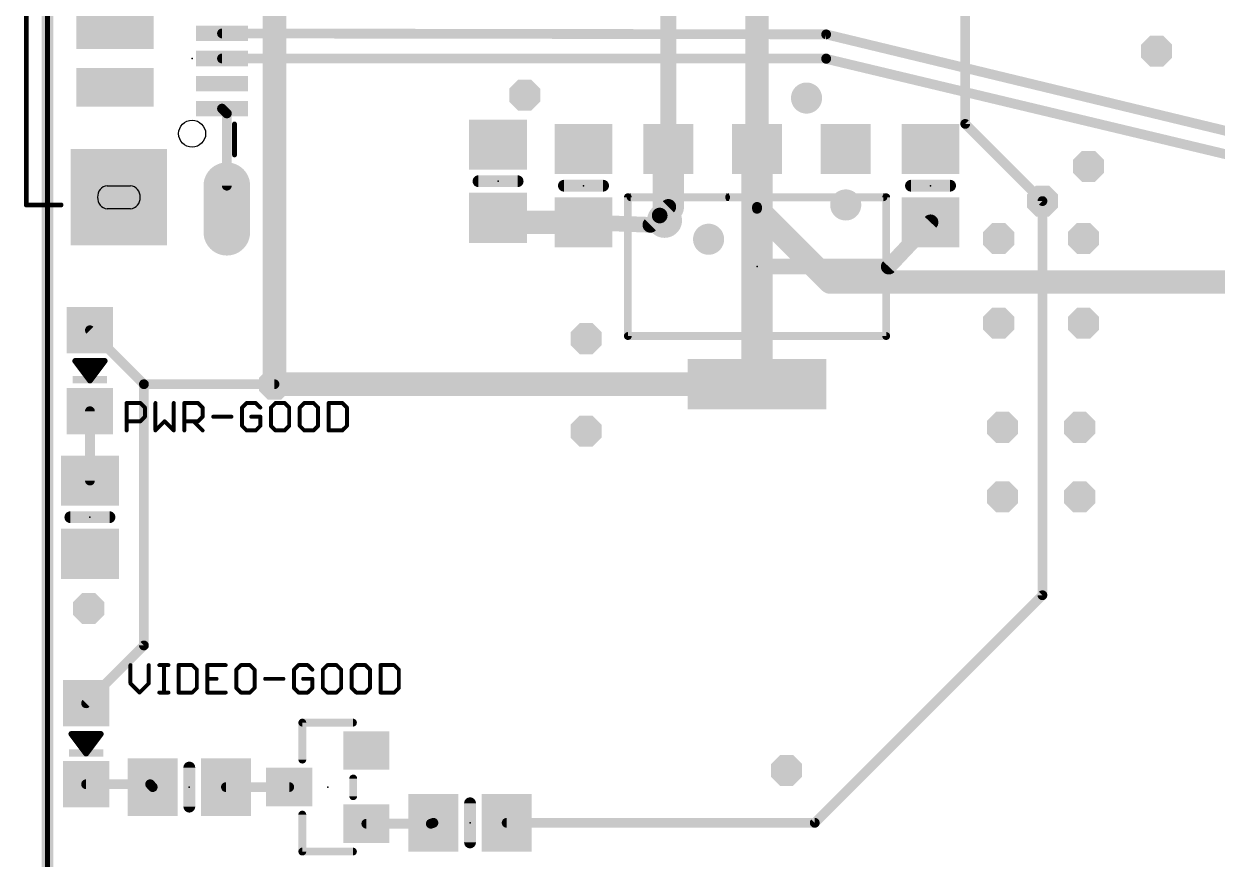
# Model space of a CAD drawing. Extents: x -29 to 121, y -8 to 99.
# Drawn here: x -0.61 to 30.33, y 8.83 to 30.5 of the extents above; entities that cross this region are included whole.
import ezdxf

# ---------------------------------------------------------------- set-up
doc = ezdxf.new("R2010")
doc.units = 0
for name, color, linetype in [('1', 12, 'CONTINUOUS'), ('16', 132, 'CONTINUOUS'), ('17', 110, 'CONTINUOUS'), ('18', 3, 'CONTINUOUS'), ('20', 53, 'CONTINUOUS'), ('21', 40, 'CONTINUOUS'), ('22', 6, 'CONTINUOUS'), ('23', 40, 'CONTINUOUS')]:
    doc.layers.add(name, color=color, linetype=linetype)

# ---------------------------------------------------------------- blocks, each defined once
blk = doc.blocks.new('RECT')
blk.add_solid([(-0.5, -0.5), (0.5, -0.5), (-0.5, 0.5), (0.5, 0.5)])
blk = doc.blocks.new('OFFSETP100')
at = {"const_width": 1}
blk.add_lwpolyline([(0, 0), (1, 0)], dxfattribs=at)
at = {"const_width": 0.5}
for points in [[(0, 0.25, 1), (0, -0.25)], [(1, -0.25, 1), (1, 0.25)]]:
    blk.add_lwpolyline(points, format="xyb", dxfattribs=at)
blk = doc.blocks.new('SQUAREP')
blk.add_solid([(-0.5, -0.5), (0.5, -0.5), (-0.5, 0.5), (0.5, 0.5)])
blk = doc.blocks.new('OCTAGONV')
at = {"const_width": 0.5}
blk.add_lwpolyline([(-0.25, -0.1036), (-0.25, 0.1036), (-0.1036, 0.25), (0.1036, 0.25), (0.25, 0.1036), (0.25, -0.1036), (0.1036, -0.25), (-0.1036, -0.25), (-0.25, -0.1036), (-0.25, 0.1036)], dxfattribs=at)
blk = doc.blocks.new('ROUNDV')
at = {"const_width": 0.5}
blk.add_lwpolyline([(0, -0.25, 1), (0, 0.25, 1), (0, -0.25)], format="xyb", dxfattribs=at)

msp = doc.modelspace()

# ---------------------------------------------------------------- linework, layer by layer
at = {"layer": '1'}
for points, const_width in [([(0, 0), (0, 75.8)], 0.3), ([(4.525, 30.25), (20.193, 30.226)], 0.254), ([(20.193, 30.226), (33.544, 27.001)], 0.254), ([(4.525, 29.6), (20.193, 29.6)], 0.254), ([(20.193, 29.6), (20.193, 29.591)], 0.254), ([(20.193, 29.591), (33.163, 26.493)], 0.254), ([(4.525, 28.3), (4.65, 28.175)], 0.254), ([(4.65, 28.175), (4.65, 26.3)], 0.254), ([(16.1, 25.75), (16.1, 27.25)], 0.8128), ([(18.4, 25.75), (18.4, 27.25)], 0.8128), ([(18.4, 24.2), (18.4, 25.75)], 0.8128), ([(25.802, 25.901), (25.802, 15.6755)], 0.254), ([(11.684, 25.466), (11.8, 25.35)], 0.6096), ([(15.876, 25.526), (15.634, 25.284)], 0.4064), ([(16.1, 25.75), (15.876, 25.526)], 0.4064), ([(16.002, 25.526), (15.876, 25.526)], 0.4064), ([(16.002, 25.4), (16.002, 25.526)], 0.4064), ([(11.8, 25.35), (13.9, 25.35)], 0.6096), ([(15.634, 25.284), (13.9, 25.35)], 0.4064), ([(22.9, 25.35), (21.816, 24.2)], 0.4064), ([(18.4, 21.15), (18.4, 24.2)], 0.8128), ([(21.816, 24.2), (18.4, 24.2)], 0.4064), ([(2.5, 21.15), (1.1, 22.55)], 0.254), ([(5.886, 21.15), (18.4, 21.15)], 0.6096), ([(5.886, 21.15), (2.5, 21.15)], 0.254), ([(2.5, 14.3725), (2.5, 21.15)], 0.254), ([(1.1, 18.65), (1.1, 20.45)], 0.254), ([(25.802, 15.6755), (19.8975, 9.771)], 0.254), ([(1, 12.8725), (2.5, 14.3725)], 0.254), ([(2.6615, 10.7725), (1, 10.7725)], 0.254), ([(2.7275, 10.698), (2.6615, 10.7725)], 0.254), ([(6.268, 10.698), (4.6275, 10.698)], 0.254), ([(9.941, 9.748), (8.268, 9.748)], 0.254), ([(10.007, 9.771), (9.941, 9.748)], 0.254), ([(19.8975, 9.771), (11.907, 9.771)], 0.254)]:
    msp.add_lwpolyline(points, dxfattribs=dict(at, const_width=const_width))
for points, const_width in [([(4.5251, 30.3135, 1), (4.5249, 30.1865)], 0.127), ([(20.2079, 30.2877, 1), (20.1781, 30.1643)], 0.127), ([(20.1929, 30.1625, 1), (20.1931, 30.2895)], 0.127), ([(4.525, 29.6635, 1), (4.525, 29.5365)], 0.127), ([(20.2565, 29.6, 1), (20.1295, 29.6)], 0.127), ([(20.2078, 29.6528, 1), (20.1782, 29.5292)], 0.127), ([(20.193, 29.5365, 1), (20.193, 29.6635)], 0.127), ([(20.1295, 29.591, 1), (20.2565, 29.591)], 0.127), ([(4.5699, 28.3449, 1), (4.4801, 28.2551)], 0.127), ([(4.7135, 28.175, 1), (4.5865, 28.175)], 0.127), ([(4.6051, 28.1301, 1), (4.6949, 28.2199)], 0.127), ([(16.3032, 27.25, 1), (15.8968, 27.25)], 0.4064), ([(18.6032, 27.25, 1), (18.1968, 27.25)], 0.4064), ([(4.5865, 26.3, 1), (4.7135, 26.3)], 0.127), ([(18.6032, 25.75, 1), (18.1968, 25.75)], 0.4064), ([(25.8655, 25.901, 1), (25.7385, 25.901)], 0.127), ([(11.7918, 25.5738, 1), (11.5762, 25.3582)], 0.3048), ([(15.876, 25.6276, 1), (15.876, 25.4244)], 0.2032), ([(15.8042, 25.5978, 1), (15.9478, 25.4542)], 0.2032), ([(15.8968, 25.75, 1), (16.3032, 25.75)], 0.4064), ([(15.9478, 25.4542, 1), (15.8042, 25.5978)], 0.2032), ([(16.1036, 25.526, 1), (15.9004, 25.526)], 0.2032), ([(16.002, 25.4244, 1), (16.002, 25.6276)], 0.2032), ([(16.1718, 25.6782, 1), (16.0282, 25.8218)], 0.2032), ([(18.1968, 25.75, 1), (18.6032, 25.75)], 0.4064), ([(11.8, 25.5024, 1), (11.8, 25.1976)], 0.3048), ([(11.6922, 25.2422, 1), (11.9078, 25.4578)], 0.3048), ([(13.9039, 25.4515, 1), (13.8961, 25.2485)], 0.2032), ([(13.9, 25.1976, 1), (13.9, 25.5024)], 0.3048), ([(15.5622, 25.3558, 1), (15.7058, 25.2122)], 0.2032), ([(15.6301, 25.1825, 1), (15.6379, 25.3855)], 0.2032), ([(15.9004, 25.4, 1), (16.1036, 25.4)], 0.2032), ([(22.9739, 25.2803, 1), (22.8261, 25.4197)], 0.2032), ([(18.6032, 24.2, 1), (18.1968, 24.2)], 0.4064), ([(18.1968, 24.2, 1), (18.6032, 24.2)], 0.4064), ([(18.4, 24.3016, 1), (18.4, 24.0984)], 0.2032), ([(21.7421, 24.2697, 1), (21.8899, 24.1303)], 0.2032), ([(21.816, 24.0984, 1), (21.816, 24.3016)], 0.2032), ([(1.1449, 22.5949, 1), (1.0551, 22.5051)], 0.127), ([(5.886, 21.3024, 1), (5.886, 20.9976)], 0.3048), ([(18.1968, 21.15, 1), (18.6032, 21.15)], 0.4064), ([(18.4, 20.9976, 1), (18.4, 21.3024)], 0.3048), ([(2.5, 21.2135, 1), (2.5, 21.0865)], 0.127), ([(2.5635, 21.15, 1), (2.4365, 21.15)], 0.127), ([(2.4551, 21.1051, 1), (2.5449, 21.1949)], 0.127), ([(5.886, 21.0865, 1), (5.886, 21.2135)], 0.127), ([(1.1635, 20.45, 1), (1.0365, 20.45)], 0.127), ([(1.0365, 18.65, 1), (1.1635, 18.65)], 0.127), ([(25.8469, 15.6306, 1), (25.7571, 15.7204)], 0.127), ([(25.7385, 15.6755, 1), (25.8655, 15.6755)], 0.127), ([(2.4365, 14.3725, 1), (2.5635, 14.3725)], 0.127), ([(2.5449, 14.3276, 1), (2.4551, 14.4174)], 0.127), ([(0.9551, 12.9174, 1), (1.0449, 12.8276)], 0.127), ([(1, 10.836, 1), (1, 10.709)], 0.127), ([(2.709, 10.8146, 1), (2.614, 10.7304)], 0.127), ([(2.6615, 10.709, 1), (2.6615, 10.836)], 0.127), ([(2.68, 10.6559, 1), (2.775, 10.7401)], 0.127), ([(4.6275, 10.7615, 1), (4.6275, 10.6345)], 0.127), ([(6.268, 10.6345, 1), (6.268, 10.7615)], 0.127), ([(8.268, 9.8115, 1), (8.268, 9.6845)], 0.127), ([(9.9201, 9.808, 1), (9.9619, 9.688)], 0.127), ([(9.941, 9.6845, 1), (9.941, 9.8115)], 0.127), ([(10.0279, 9.711, 1), (9.9861, 9.831)], 0.127), ([(11.907, 9.8345, 1), (11.907, 9.7075)], 0.127), ([(19.8526, 9.8159, 1), (19.9424, 9.7261)], 0.127), ([(19.8975, 9.7075, 1), (19.8975, 9.8345)], 0.127)]:
    msp.add_lwpolyline(points, format="xyb", dxfattribs=dict(at, const_width=const_width))
at = {"layer": '16'}
for points, const_width in [([(0, 0), (0, 75.8)], 0.25), ([(5.886, 21.15), (5.886, 38.3)], 0.6096), ([(16.1, 35.25), (16.1, 25.654)], 0.4064), ([(23.8, 33.2), (23.8, 27.903)], 0.254), ([(18.4, 32.1), (18.4, 25.75)], 0.6096), ([(23.8, 27.903), (25.802, 25.901)], 0.254), ([(20.3, 23.8), (18.4, 25.7)], 0.6096), ([(16.1, 25.654), (16.002, 25.4)], 0.4064), ([(18.4, 25.7), (18.4, 25.75)], 0.254), ([(31.5, 23.8), (20.3, 23.8)], 0.6096)]:
    msp.add_lwpolyline(points, dxfattribs=dict(at, const_width=const_width))
for points, const_width in [([(23.8449, 27.9479, 1), (23.7551, 27.8581)], 0.127), ([(23.7365, 27.903, 1), (23.8635, 27.903)], 0.127), ([(18.5078, 25.8078, 1), (18.2922, 25.5922)], 0.3048), ([(25.7571, 25.8561, 1), (25.8469, 25.9459)], 0.127), ([(15.9984, 25.654, 1), (16.2016, 25.654)], 0.2032), ([(16.1948, 25.6174, 1), (16.0052, 25.6906)], 0.2032), ([(18.2476, 25.75, 1), (18.5524, 25.75)], 0.3048), ([(18.4635, 25.75, 1), (18.3365, 25.75)], 0.127), ([(18.3365, 25.7, 1), (18.4635, 25.7)], 0.127), ([(15.9072, 25.4366, 1), (16.0968, 25.3634)], 0.2032), ([(20.3, 23.9524, 1), (20.3, 23.6476)], 0.3048), ([(20.1922, 23.6922, 1), (20.4078, 23.9078)], 0.3048), ([(5.7336, 21.15, 1), (6.0384, 21.15)], 0.3048)]:
    msp.add_lwpolyline(points, format="xyb", dxfattribs=dict(at, const_width=const_width))
at = {"layer": '20'}
for p, q in [((0, 79.8), (0, -4)), ((1.55, 26.3), (2.15, 26.3)), ((2.15, 25.7), (1.55, 25.7))]:
    msp.add_line(p, q, dxfattribs=at)
msp.add_circle((3.75, 27.65), 0.35, dxfattribs=at)
for centre, start, end in [((1.575, 26.025), 95.1944, 185.1944), ((1.575, 25.975), 174.8056, 264.8056), ((2.125, 26.025), 354.8056, 84.8056), ((2.125, 25.975), 275.1944, 5.1944)]:
    msp.add_arc(centre, 0.2761, start, end, dxfattribs=at)
at = {"layer": '21'}
for points, const_width in [([(-0.55, 33.4), (-0.55, 25.8)], 0.127), ([(4.85, 27.9), (4.85, 27.1)], 0.127), ([(11.176, 26.416), (12.192, 26.416)], 0.3048), ([(13.392, 26.3), (14.408, 26.3)], 0.3048), ([(22.392, 26.3), (23.408, 26.3)], 0.3048), ([(15.05, 26), (15.05, 22.4)], 0.2032), ([(17.6, 26), (15.122, 26)], 0.2032), ([(21.678, 26), (17.676, 26)], 0.2032), ([(21.75, 26), (21.75, 22.4)], 0.2032), ([(-0.55, 25.8), (0.35, 25.8)], 0.127), ([(21.75, 22.4), (15.05, 22.4)], 0.2032), ([(1.481, 21.754), (0.719, 21.754)], 0.1524), ([(0.719, 21.754), (1.1, 21.246)], 0.1524), ([(0.8039, 21.6408), (1.3961, 21.6408)], 0.1524), ([(1.1, 21.246), (1.481, 21.754)], 0.1524), ([(0.9182, 21.4884), (1.2818, 21.4884)], 0.1524), ([(1.0325, 21.336), (1.1675, 21.336)], 0.1524), ([(2.0508, 19.9508), (2.0508, 20.6626)], 0.1016), ([(2.0508, 20.6626), (2.4067, 20.6626)], 0.1016), ([(2.4067, 20.6626), (2.5253, 20.544)], 0.1016), ([(2.5253, 20.544), (2.5253, 20.3067)], 0.1016), ([(2.7992, 20.6626), (2.7992, 19.9508)], 0.1016), ([(3.2738, 19.9508), (3.2738, 20.6626)], 0.1016), ([(3.5476, 19.9508), (3.5476, 20.6626)], 0.1016), ([(3.5476, 20.6626), (3.9035, 20.6626)], 0.1016), ([(3.9035, 20.6626), (4.0222, 20.544)], 0.1016), ([(4.0222, 20.544), (4.0222, 20.3067)], 0.1016), ([(5.1631, 20.6626), (5.0445, 20.544)], 0.1016), ([(5.0445, 20.544), (5.0445, 20.0694)], 0.1016), ([(5.4004, 20.6626), (5.1631, 20.6626)], 0.1016), ([(5.519, 20.544), (5.4004, 20.6626)], 0.1016), ([(5.9115, 20.6626), (5.7929, 20.544)], 0.1016), ([(5.7929, 20.544), (5.7929, 20.0694)], 0.1016), ([(6.1488, 20.6626), (5.9115, 20.6626)], 0.1016), ([(6.2674, 20.544), (6.1488, 20.6626)], 0.1016), ([(6.2674, 20.0694), (6.2674, 20.544)], 0.1016), ([(6.6599, 20.6626), (6.5413, 20.544)], 0.1016), ([(6.5413, 20.544), (6.5413, 20.0694)], 0.1016), ([(6.8972, 20.6626), (6.6599, 20.6626)], 0.1016), ([(7.0158, 20.544), (6.8972, 20.6626)], 0.1016), ([(7.0158, 20.0694), (7.0158, 20.544)], 0.1016), ([(7.2897, 20.6626), (7.2897, 19.9508)], 0.1016), ([(7.6456, 20.6626), (7.2897, 20.6626)], 0.1016), ([(7.7642, 20.544), (7.6456, 20.6626)], 0.1016), ([(7.7642, 20.0694), (7.7642, 20.544)], 0.1016), ([(2.4067, 20.1881), (2.0508, 20.1881)], 0.1016), ([(2.5253, 20.3067), (2.4067, 20.1881)], 0.1016), ([(2.7992, 19.9508), (3.0365, 20.1881)], 0.1016), ([(3.0365, 20.1881), (3.2738, 19.9508)], 0.1016), ([(3.9035, 20.1881), (3.5476, 20.1881)], 0.1016), ([(3.7849, 20.1881), (4.0222, 19.9508)], 0.1016), ([(4.0222, 20.3067), (3.9035, 20.1881)], 0.1016), ([(4.296, 20.3067), (4.7706, 20.3067)], 0.1016), ([(5.0445, 20.0694), (5.1631, 19.9508)], 0.1016), ([(5.519, 20.3067), (5.2817, 20.3067)], 0.1016), ([(5.4004, 19.9508), (5.519, 20.0694)], 0.1016), ([(5.519, 20.0694), (5.519, 20.3067)], 0.1016), ([(5.7929, 20.0694), (5.9115, 19.9508)], 0.1016), ([(6.1488, 19.9508), (6.2674, 20.0694)], 0.1016), ([(6.5413, 20.0694), (6.6599, 19.9508)], 0.1016), ([(6.8972, 19.9508), (7.0158, 20.0694)], 0.1016), ([(7.6456, 19.9508), (7.7642, 20.0694)], 0.1016), ([(5.1631, 19.9508), (5.4004, 19.9508)], 0.1016), ([(5.9115, 19.9508), (6.1488, 19.9508)], 0.1016), ([(6.6599, 19.9508), (6.8972, 19.9508)], 0.1016), ([(7.2897, 19.9508), (7.6456, 19.9508)], 0.1016), ([(1.608, 17.7), (0.592, 17.7)], 0.3048), ([(2.1508, 13.8626), (2.1508, 13.3881)], 0.1016), ([(2.6253, 13.3881), (2.6253, 13.8626)], 0.1016), ([(2.8992, 13.8626), (3.1365, 13.8626)], 0.1016), ([(3.0179, 13.1508), (3.0179, 13.8626)], 0.1016), ([(3.3982, 13.8626), (3.3982, 13.1508)], 0.1016), ([(3.7541, 13.8626), (3.3982, 13.8626)], 0.1016), ([(3.8727, 13.744), (3.7541, 13.8626)], 0.1016), ([(3.8727, 13.2694), (3.8727, 13.744)], 0.1016), ([(4.6211, 13.8626), (4.1466, 13.8626)], 0.1016), ([(4.1466, 13.8626), (4.1466, 13.1508)], 0.1016), ([(5.0136, 13.8626), (4.895, 13.744)], 0.1016), ([(4.895, 13.744), (4.895, 13.2694)], 0.1016), ([(5.2509, 13.8626), (5.0136, 13.8626)], 0.1016), ([(5.3695, 13.744), (5.2509, 13.8626)], 0.1016), ([(5.3695, 13.2694), (5.3695, 13.744)], 0.1016), ([(6.5105, 13.8626), (6.3918, 13.744)], 0.1016), ([(6.3918, 13.744), (6.3918, 13.2694)], 0.1016), ([(6.7477, 13.8626), (6.5105, 13.8626)], 0.1016), ([(6.8664, 13.744), (6.7477, 13.8626)], 0.1016), ([(7.2589, 13.8626), (7.1402, 13.744)], 0.1016), ([(7.1402, 13.744), (7.1402, 13.2694)], 0.1016), ([(7.4961, 13.8626), (7.2589, 13.8626)], 0.1016), ([(7.6148, 13.744), (7.4961, 13.8626)], 0.1016), ([(7.6148, 13.2694), (7.6148, 13.744)], 0.1016), ([(8.0073, 13.8626), (7.8887, 13.744)], 0.1016), ([(7.8887, 13.744), (7.8887, 13.2694)], 0.1016), ([(8.2446, 13.8626), (8.0073, 13.8626)], 0.1016), ([(8.3632, 13.744), (8.2446, 13.8626)], 0.1016), ([(8.3632, 13.2694), (8.3632, 13.744)], 0.1016), ([(8.6371, 13.8626), (8.6371, 13.1508)], 0.1016), ([(8.993, 13.8626), (8.6371, 13.8626)], 0.1016), ([(9.1116, 13.744), (8.993, 13.8626)], 0.1016), ([(9.1116, 13.2694), (9.1116, 13.744)], 0.1016), ([(2.1508, 13.3881), (2.3881, 13.1508)], 0.1016), ([(2.3881, 13.1508), (2.6253, 13.3881)], 0.1016), ([(3.7541, 13.1508), (3.8727, 13.2694)], 0.1016), ([(4.1466, 13.5067), (4.3838, 13.5067)], 0.1016), ([(4.895, 13.2694), (5.0136, 13.1508)], 0.1016), ([(5.2509, 13.1508), (5.3695, 13.2694)], 0.1016), ([(5.6434, 13.5067), (6.1179, 13.5067)], 0.1016), ([(6.3918, 13.2694), (6.5105, 13.1508)], 0.1016), ([(6.8664, 13.5067), (6.6291, 13.5067)], 0.1016), ([(6.7477, 13.1508), (6.8664, 13.2694)], 0.1016), ([(6.8664, 13.2694), (6.8664, 13.5067)], 0.1016), ([(7.1402, 13.2694), (7.2589, 13.1508)], 0.1016), ([(7.4961, 13.1508), (7.6148, 13.2694)], 0.1016), ([(7.8887, 13.2694), (8.0073, 13.1508)], 0.1016), ([(8.2446, 13.1508), (8.3632, 13.2694)], 0.1016), ([(8.993, 13.1508), (9.1116, 13.2694)], 0.1016), ([(2.8992, 13.1508), (3.1365, 13.1508)], 0.1016), ([(3.3982, 13.1508), (3.7541, 13.1508)], 0.1016), ([(4.1466, 13.1508), (4.6211, 13.1508)], 0.1016), ([(5.0136, 13.1508), (5.2509, 13.1508)], 0.1016), ([(6.5105, 13.1508), (6.7477, 13.1508)], 0.1016), ([(7.2589, 13.1508), (7.4961, 13.1508)], 0.1016), ([(8.0073, 13.1508), (8.2446, 13.1508)], 0.1016), ([(8.6371, 13.1508), (8.993, 13.1508)], 0.1016), ([(6.6076, 12.3704), (7.9204, 12.3704)], 0.2032), ([(6.6076, 11.4116), (6.6076, 12.3704)], 0.2032), ([(1.381, 12.0765), (0.619, 12.0765)], 0.1524), ([(0.619, 12.0765), (1, 11.5685)], 0.1524), ([(0.6467, 12.0396), (1.3533, 12.0396)], 0.1524), ([(1, 11.5685), (1.381, 12.0765)], 0.1524), ([(0.761, 11.8872), (1.239, 11.8872)], 0.1524), ([(0.8753, 11.7348), (1.1247, 11.7348)], 0.1524), ([(0.9896, 11.5824), (1.0104, 11.5824)], 0.1524), ([(3.6775, 11.206), (3.6775, 10.19)], 0.3048), ([(7.9284, 10.9204), (7.9284, 10.4616)], 0.2032), ([(10.957, 9.263), (10.957, 10.279)], 0.3048), ([(6.6076, 9.0256), (6.6076, 9.9844)], 0.2032), ([(7.9204, 9.0256), (6.6076, 9.0256)], 0.2032)]:
    msp.add_lwpolyline(points, dxfattribs=dict(at, const_width=const_width))
for points, const_width in [([(4.8818, 27.9, 1), (4.8183, 27.9)], 0.0635), ([(4.8183, 27.1, 1), (4.8818, 27.1)], 0.0635), ([(11.176, 26.4922, 1), (11.176, 26.3398)], 0.1524), ([(12.192, 26.3398, 1), (12.192, 26.4922)], 0.1524), ([(13.392, 26.3762, 1), (13.392, 26.2238)], 0.1524), ([(14.408, 26.2238, 1), (14.408, 26.3762)], 0.1524), ([(22.392, 26.3762, 1), (22.392, 26.2238)], 0.1524), ([(23.408, 26.2238, 1), (23.408, 26.3762)], 0.1524), ([(15.1008, 26, 1), (14.9992, 26)], 0.1016), ([(15.122, 26.0508, 1), (15.122, 25.9492)], 0.1016), ([(17.6, 25.9492, 1), (17.6, 26.0508)], 0.1016), ([(17.676, 26.0508, 1), (17.676, 25.9492)], 0.1016), ([(21.678, 25.9492, 1), (21.678, 26.0508)], 0.1016), ([(21.8008, 26, 1), (21.6992, 26)], 0.1016), ([(-0.55, 25.8317, 1), (-0.55, 25.7683)], 0.0635), ([(-0.5817, 25.8, 1), (-0.5183, 25.8)], 0.0635), ([(0.35, 25.7683, 1), (0.35, 25.8317)], 0.0635), ([(15.05, 22.4508, 1), (15.05, 22.3492)], 0.1016), ([(14.9992, 22.4, 1), (15.1008, 22.4)], 0.1016), ([(21.6992, 22.4, 1), (21.8008, 22.4)], 0.1016), ([(21.75, 22.3492, 1), (21.75, 22.4508)], 0.1016), ([(0.719, 21.7921, 1), (0.719, 21.7159)], 0.0762), ([(0.7495, 21.7769, 1), (0.6885, 21.7311)], 0.0762), ([(0.8039, 21.6789, 1), (0.8039, 21.6027)], 0.0762), ([(1.3961, 21.6027, 1), (1.3961, 21.6789)], 0.0762), ([(1.5115, 21.7311, 1), (1.4505, 21.7769)], 0.0762), ([(1.481, 21.7159, 1), (1.481, 21.7921)], 0.0762), ([(0.9182, 21.5265, 1), (0.9182, 21.4503)], 0.0762), ([(1.0325, 21.3741, 1), (1.0325, 21.2979)], 0.0762), ([(1.1675, 21.2979, 1), (1.1675, 21.3741)], 0.0762), ([(1.2818, 21.4503, 1), (1.2818, 21.5265)], 0.0762), ([(1.0695, 21.2689, 1), (1.1305, 21.2231)], 0.0762), ([(1.0695, 21.2231, 1), (1.1305, 21.2689)], 0.0762), ([(2.0762, 20.6626, 1), (2.0254, 20.6626)], 0.0508), ([(2.0508, 20.688, 1), (2.0508, 20.6372)], 0.0508), ([(2.4247, 20.6806, 1), (2.3887, 20.6446)], 0.0508), ([(2.4067, 20.6372, 1), (2.4067, 20.688)], 0.0508), ([(2.5507, 20.544, 1), (2.4999, 20.544)], 0.0508), ([(2.5074, 20.526, 1), (2.5433, 20.5619)], 0.0508), ([(2.8246, 20.6626, 1), (2.7738, 20.6626)], 0.0508), ([(3.2992, 20.6626, 1), (3.2484, 20.6626)], 0.0508), ([(3.573, 20.6626, 1), (3.5222, 20.6626)], 0.0508), ([(3.5476, 20.688, 1), (3.5476, 20.6372)], 0.0508), ([(3.9215, 20.6806, 1), (3.8856, 20.6446)], 0.0508), ([(3.9035, 20.6372, 1), (3.9035, 20.688)], 0.0508), ([(4.0476, 20.544, 1), (3.9968, 20.544)], 0.0508), ([(4.0042, 20.526, 1), (4.0401, 20.5619)], 0.0508), ([(5.0699, 20.544, 1), (5.0191, 20.544)], 0.0508), ([(5.0265, 20.5619, 1), (5.0624, 20.526)], 0.0508), ([(5.1631, 20.688, 1), (5.1631, 20.6372)], 0.0508), ([(5.1811, 20.6446, 1), (5.1451, 20.6806)], 0.0508), ([(5.4183, 20.6806, 1), (5.3824, 20.6446)], 0.0508), ([(5.4004, 20.6372, 1), (5.4004, 20.688)], 0.0508), ([(5.501, 20.526, 1), (5.537, 20.5619)], 0.0508), ([(5.8183, 20.544, 1), (5.7675, 20.544)], 0.0508), ([(5.7749, 20.5619, 1), (5.8108, 20.526)], 0.0508), ([(5.9115, 20.688, 1), (5.9115, 20.6372)], 0.0508), ([(5.9295, 20.6446, 1), (5.8936, 20.6806)], 0.0508), ([(6.1667, 20.6806, 1), (6.1308, 20.6446)], 0.0508), ([(6.1488, 20.6372, 1), (6.1488, 20.688)], 0.0508), ([(6.2928, 20.544, 1), (6.242, 20.544)], 0.0508), ([(6.2495, 20.526, 1), (6.2854, 20.5619)], 0.0508), ([(6.5667, 20.544, 1), (6.5159, 20.544)], 0.0508), ([(6.5233, 20.5619, 1), (6.5593, 20.526)], 0.0508), ([(6.6599, 20.688, 1), (6.6599, 20.6372)], 0.0508), ([(6.6779, 20.6446, 1), (6.642, 20.6806)], 0.0508), ([(6.9152, 20.6806, 1), (6.8792, 20.6446)], 0.0508), ([(6.8972, 20.6372, 1), (6.8972, 20.688)], 0.0508), ([(7.0412, 20.544, 1), (6.9904, 20.544)], 0.0508), ([(6.9979, 20.526, 1), (7.0338, 20.5619)], 0.0508), ([(7.3151, 20.6626, 1), (7.2643, 20.6626)], 0.0508), ([(7.2897, 20.688, 1), (7.2897, 20.6372)], 0.0508), ([(7.6636, 20.6806, 1), (7.6277, 20.6446)], 0.0508), ([(7.6456, 20.6372, 1), (7.6456, 20.688)], 0.0508), ([(7.7896, 20.544, 1), (7.7388, 20.544)], 0.0508), ([(7.7463, 20.526, 1), (7.7822, 20.5619)], 0.0508), ([(2.0508, 20.2135, 1), (2.0508, 20.1627)], 0.0508), ([(2.3887, 20.206, 1), (2.4247, 20.1701)], 0.0508), ([(2.4067, 20.1627, 1), (2.4067, 20.2135)], 0.0508), ([(2.4999, 20.3067, 1), (2.5507, 20.3067)], 0.0508), ([(2.5433, 20.2887, 1), (2.5074, 20.3247)], 0.0508), ([(3.0544, 20.206, 1), (3.0185, 20.1701)], 0.0508), ([(3.0544, 20.1701, 1), (3.0185, 20.206)], 0.0508), ([(3.5476, 20.2135, 1), (3.5476, 20.1627)], 0.0508), ([(3.8029, 20.206, 1), (3.7669, 20.1701)], 0.0508), ([(3.8856, 20.206, 1), (3.9215, 20.1701)], 0.0508), ([(3.9035, 20.1627, 1), (3.9035, 20.2135)], 0.0508), ([(3.9968, 20.3067, 1), (4.0476, 20.3067)], 0.0508), ([(4.0401, 20.2887, 1), (4.0042, 20.3247)], 0.0508), ([(4.296, 20.3321, 1), (4.296, 20.2813)], 0.0508), ([(4.7706, 20.2813, 1), (4.7706, 20.3321)], 0.0508), ([(5.0624, 20.0874, 1), (5.0265, 20.0515)], 0.0508), ([(5.2817, 20.3321, 1), (5.2817, 20.2813)], 0.0508), ([(5.5444, 20.3067, 1), (5.4936, 20.3067)], 0.0508), ([(5.537, 20.0515, 1), (5.501, 20.0874)], 0.0508), ([(5.519, 20.2813, 1), (5.519, 20.3321)], 0.0508), ([(5.8108, 20.0874, 1), (5.7749, 20.0515)], 0.0508), ([(6.2854, 20.0515, 1), (6.2495, 20.0874)], 0.0508), ([(6.5593, 20.0874, 1), (6.5233, 20.0515)], 0.0508), ([(7.0338, 20.0515, 1), (6.9979, 20.0874)], 0.0508), ([(7.7822, 20.0515, 1), (7.7463, 20.0874)], 0.0508), ([(2.0254, 19.9508, 1), (2.0762, 19.9508)], 0.0508), ([(2.7813, 19.9688, 1), (2.8172, 19.9328)], 0.0508), ([(2.7738, 19.9508, 1), (2.8246, 19.9508)], 0.0508), ([(3.2484, 19.9508, 1), (3.2992, 19.9508)], 0.0508), ([(3.2558, 19.9328, 1), (3.2917, 19.9688)], 0.0508), ([(3.5222, 19.9508, 1), (3.573, 19.9508)], 0.0508), ([(4.0042, 19.9328, 1), (4.0401, 19.9688)], 0.0508), ([(5.0191, 20.0694, 1), (5.0699, 20.0694)], 0.0508), ([(5.1631, 19.9762, 1), (5.1631, 19.9254)], 0.0508), ([(5.1451, 19.9328, 1), (5.1811, 19.9688)], 0.0508), ([(5.3824, 19.9688, 1), (5.4183, 19.9328)], 0.0508), ([(5.4004, 19.9254, 1), (5.4004, 19.9762)], 0.0508), ([(5.4936, 20.0694, 1), (5.5444, 20.0694)], 0.0508), ([(5.7675, 20.0694, 1), (5.8183, 20.0694)], 0.0508), ([(5.9115, 19.9762, 1), (5.9115, 19.9254)], 0.0508), ([(5.8936, 19.9328, 1), (5.9295, 19.9688)], 0.0508), ([(6.1308, 19.9688, 1), (6.1667, 19.9328)], 0.0508), ([(6.1488, 19.9254, 1), (6.1488, 19.9762)], 0.0508), ([(6.242, 20.0694, 1), (6.2928, 20.0694)], 0.0508), ([(6.5159, 20.0694, 1), (6.5667, 20.0694)], 0.0508), ([(6.6599, 19.9762, 1), (6.6599, 19.9254)], 0.0508), ([(6.642, 19.9328, 1), (6.6779, 19.9688)], 0.0508), ([(6.8792, 19.9688, 1), (6.9152, 19.9328)], 0.0508), ([(6.8972, 19.9254, 1), (6.8972, 19.9762)], 0.0508), ([(6.9904, 20.0694, 1), (7.0412, 20.0694)], 0.0508), ([(7.2897, 19.9762, 1), (7.2897, 19.9254)], 0.0508), ([(7.2643, 19.9508, 1), (7.3151, 19.9508)], 0.0508), ([(7.6277, 19.9688, 1), (7.6636, 19.9328)], 0.0508), ([(7.6456, 19.9254, 1), (7.6456, 19.9762)], 0.0508), ([(7.7388, 20.0694, 1), (7.7896, 20.0694)], 0.0508), ([(0.592, 17.7762, 1), (0.592, 17.6238)], 0.1524), ([(1.608, 17.6238, 1), (1.608, 17.7762)], 0.1524), ([(2.1762, 13.8626, 1), (2.1254, 13.8626)], 0.0508), ([(2.6507, 13.8626, 1), (2.5999, 13.8626)], 0.0508), ([(2.8992, 13.888, 1), (2.8992, 13.8372)], 0.0508), ([(3.0433, 13.8626, 1), (2.9925, 13.8626)], 0.0508), ([(3.1365, 13.8372, 1), (3.1365, 13.888)], 0.0508), ([(3.4236, 13.8626, 1), (3.3728, 13.8626)], 0.0508), ([(3.3982, 13.888, 1), (3.3982, 13.8372)], 0.0508), ([(3.772, 13.8806, 1), (3.7361, 13.8446)], 0.0508), ([(3.7541, 13.8372, 1), (3.7541, 13.888)], 0.0508), ([(3.8981, 13.744, 1), (3.8473, 13.744)], 0.0508), ([(3.8547, 13.726, 1), (3.8907, 13.7619)], 0.0508), ([(4.1466, 13.888, 1), (4.1466, 13.8372)], 0.0508), ([(4.172, 13.8626, 1), (4.1212, 13.8626)], 0.0508), ([(4.6211, 13.8372, 1), (4.6211, 13.888)], 0.0508), ([(4.9204, 13.744, 1), (4.8696, 13.744)], 0.0508), ([(4.877, 13.7619, 1), (4.913, 13.726)], 0.0508), ([(5.0136, 13.888, 1), (5.0136, 13.8372)], 0.0508), ([(5.0316, 13.8446, 1), (4.9957, 13.8806)], 0.0508), ([(5.2689, 13.8806, 1), (5.2329, 13.8446)], 0.0508), ([(5.2509, 13.8372, 1), (5.2509, 13.888)], 0.0508), ([(5.3949, 13.744, 1), (5.3441, 13.744)], 0.0508), ([(5.3516, 13.726, 1), (5.3875, 13.7619)], 0.0508), ([(6.4172, 13.744, 1), (6.3664, 13.744)], 0.0508), ([(6.3739, 13.7619, 1), (6.4098, 13.726)], 0.0508), ([(6.5105, 13.888, 1), (6.5105, 13.8372)], 0.0508), ([(6.5284, 13.8446, 1), (6.4925, 13.8806)], 0.0508), ([(6.7657, 13.8806, 1), (6.7298, 13.8446)], 0.0508), ([(6.7477, 13.8372, 1), (6.7477, 13.888)], 0.0508), ([(6.8484, 13.726, 1), (6.8843, 13.7619)], 0.0508), ([(7.1656, 13.744, 1), (7.1148, 13.744)], 0.0508), ([(7.1223, 13.7619, 1), (7.1582, 13.726)], 0.0508), ([(7.2589, 13.888, 1), (7.2589, 13.8372)], 0.0508), ([(7.2768, 13.8446, 1), (7.2409, 13.8806)], 0.0508), ([(7.5141, 13.8806, 1), (7.4782, 13.8446)], 0.0508), ([(7.4961, 13.8372, 1), (7.4961, 13.888)], 0.0508), ([(7.6402, 13.744, 1), (7.5894, 13.744)], 0.0508), ([(7.5968, 13.726, 1), (7.6327, 13.7619)], 0.0508), ([(7.9141, 13.744, 1), (7.8633, 13.744)], 0.0508), ([(7.8707, 13.7619, 1), (7.9066, 13.726)], 0.0508), ([(8.0073, 13.888, 1), (8.0073, 13.8372)], 0.0508), ([(8.0252, 13.8446, 1), (7.9893, 13.8806)], 0.0508), ([(8.2625, 13.8806, 1), (8.2266, 13.8446)], 0.0508), ([(8.2446, 13.8372, 1), (8.2446, 13.888)], 0.0508), ([(8.3886, 13.744, 1), (8.3378, 13.744)], 0.0508), ([(8.3452, 13.726, 1), (8.3812, 13.7619)], 0.0508), ([(8.6625, 13.8626, 1), (8.6117, 13.8626)], 0.0508), ([(8.6371, 13.888, 1), (8.6371, 13.8372)], 0.0508), ([(9.0109, 13.8806, 1), (8.975, 13.8446)], 0.0508), ([(8.993, 13.8372, 1), (8.993, 13.888)], 0.0508), ([(9.137, 13.744, 1), (9.0862, 13.744)], 0.0508), ([(9.0936, 13.726, 1), (9.1296, 13.7619)], 0.0508), ([(2.1688, 13.406, 1), (2.1328, 13.3701)], 0.0508), ([(2.1254, 13.3881, 1), (2.1762, 13.3881)], 0.0508), ([(2.5999, 13.3881, 1), (2.6507, 13.3881)], 0.0508), ([(2.6433, 13.3701, 1), (2.6074, 13.406)], 0.0508), ([(3.8907, 13.2515, 1), (3.8547, 13.2874)], 0.0508), ([(4.1466, 13.5321, 1), (4.1466, 13.4813)], 0.0508), ([(4.3838, 13.4813, 1), (4.3838, 13.5321)], 0.0508), ([(4.913, 13.2874, 1), (4.877, 13.2515)], 0.0508), ([(5.3875, 13.2515, 1), (5.3516, 13.2874)], 0.0508), ([(5.6434, 13.5321, 1), (5.6434, 13.4813)], 0.0508), ([(6.1179, 13.4813, 1), (6.1179, 13.5321)], 0.0508), ([(6.4098, 13.2874, 1), (6.3739, 13.2515)], 0.0508), ([(6.6291, 13.5321, 1), (6.6291, 13.4813)], 0.0508), ([(6.8918, 13.5067, 1), (6.841, 13.5067)], 0.0508), ([(6.8843, 13.2515, 1), (6.8484, 13.2874)], 0.0508), ([(6.8664, 13.4813, 1), (6.8664, 13.5321)], 0.0508), ([(7.1582, 13.2874, 1), (7.1223, 13.2515)], 0.0508), ([(7.6327, 13.2515, 1), (7.5968, 13.2874)], 0.0508), ([(7.9066, 13.2874, 1), (7.8707, 13.2515)], 0.0508), ([(8.3812, 13.2515, 1), (8.3452, 13.2874)], 0.0508), ([(9.1296, 13.2515, 1), (9.0936, 13.2874)], 0.0508), ([(2.3701, 13.1688, 1), (2.406, 13.1328)], 0.0508), ([(2.3701, 13.1328, 1), (2.406, 13.1688)], 0.0508), ([(2.8992, 13.1762, 1), (2.8992, 13.1254)], 0.0508), ([(2.9925, 13.1508, 1), (3.0433, 13.1508)], 0.0508), ([(3.1365, 13.1254, 1), (3.1365, 13.1762)], 0.0508), ([(3.3982, 13.1762, 1), (3.3982, 13.1254)], 0.0508), ([(3.3728, 13.1508, 1), (3.4236, 13.1508)], 0.0508), ([(3.7361, 13.1688, 1), (3.772, 13.1328)], 0.0508), ([(3.7541, 13.1254, 1), (3.7541, 13.1762)], 0.0508), ([(3.8473, 13.2694, 1), (3.8981, 13.2694)], 0.0508), ([(4.1466, 13.1762, 1), (4.1466, 13.1254)], 0.0508), ([(4.1212, 13.1508, 1), (4.172, 13.1508)], 0.0508), ([(4.6211, 13.1254, 1), (4.6211, 13.1762)], 0.0508), ([(4.8696, 13.2694, 1), (4.9204, 13.2694)], 0.0508), ([(5.0136, 13.1762, 1), (5.0136, 13.1254)], 0.0508), ([(4.9957, 13.1328, 1), (5.0316, 13.1688)], 0.0508), ([(5.2329, 13.1688, 1), (5.2689, 13.1328)], 0.0508), ([(5.2509, 13.1254, 1), (5.2509, 13.1762)], 0.0508), ([(5.3441, 13.2694, 1), (5.3949, 13.2694)], 0.0508), ([(6.3664, 13.2694, 1), (6.4172, 13.2694)], 0.0508), ([(6.5105, 13.1762, 1), (6.5105, 13.1254)], 0.0508), ([(6.4925, 13.1328, 1), (6.5284, 13.1688)], 0.0508), ([(6.7298, 13.1688, 1), (6.7657, 13.1328)], 0.0508), ([(6.7477, 13.1254, 1), (6.7477, 13.1762)], 0.0508), ([(6.841, 13.2694, 1), (6.8918, 13.2694)], 0.0508), ([(7.1148, 13.2694, 1), (7.1656, 13.2694)], 0.0508), ([(7.2589, 13.1762, 1), (7.2589, 13.1254)], 0.0508), ([(7.2409, 13.1328, 1), (7.2768, 13.1688)], 0.0508), ([(7.4782, 13.1688, 1), (7.5141, 13.1328)], 0.0508), ([(7.4961, 13.1254, 1), (7.4961, 13.1762)], 0.0508), ([(7.5894, 13.2694, 1), (7.6402, 13.2694)], 0.0508), ([(7.8633, 13.2694, 1), (7.9141, 13.2694)], 0.0508), ([(8.0073, 13.1762, 1), (8.0073, 13.1254)], 0.0508), ([(7.9893, 13.1328, 1), (8.0252, 13.1688)], 0.0508), ([(8.2266, 13.1688, 1), (8.2625, 13.1328)], 0.0508), ([(8.2446, 13.1254, 1), (8.2446, 13.1762)], 0.0508), ([(8.3378, 13.2694, 1), (8.3886, 13.2694)], 0.0508), ([(8.6371, 13.1762, 1), (8.6371, 13.1254)], 0.0508), ([(8.6117, 13.1508, 1), (8.6625, 13.1508)], 0.0508), ([(8.975, 13.1688, 1), (9.0109, 13.1328)], 0.0508), ([(8.993, 13.1254, 1), (8.993, 13.1762)], 0.0508), ([(9.0862, 13.2694, 1), (9.137, 13.2694)], 0.0508), ([(6.6076, 12.4212, 1), (6.6076, 12.3196)], 0.1016), ([(6.6584, 12.3704, 1), (6.5568, 12.3704)], 0.1016), ([(7.9204, 12.3196, 1), (7.9204, 12.4212)], 0.1016), ([(0.619, 12.1146, 1), (0.619, 12.0384)], 0.0762), ([(0.6495, 12.0994, 1), (0.5885, 12.0536)], 0.0762), ([(0.6467, 12.0777, 1), (0.6467, 12.0015)], 0.0762), ([(1.4115, 12.0536, 1), (1.3505, 12.0994)], 0.0762), ([(1.3533, 12.0015, 1), (1.3533, 12.0777)], 0.0762), ([(1.381, 12.0384, 1), (1.381, 12.1146)], 0.0762), ([(0.761, 11.9253, 1), (0.761, 11.8491)], 0.0762), ([(0.8753, 11.7729, 1), (0.8753, 11.6967)], 0.0762), ([(1.1247, 11.6967, 1), (1.1247, 11.7729)], 0.0762), ([(1.239, 11.8491, 1), (1.239, 11.9253)], 0.0762), ([(0.9896, 11.6205, 1), (0.9896, 11.5443)], 0.0762), ([(0.9695, 11.5914, 1), (1.0305, 11.5456)], 0.0762), ([(0.9695, 11.5456, 1), (1.0305, 11.5914)], 0.0762), ([(1.0104, 11.5443, 1), (1.0104, 11.6205)], 0.0762), ([(6.5568, 11.4116, 1), (6.6584, 11.4116)], 0.1016), ([(3.7537, 11.206, 1), (3.6013, 11.206)], 0.1524), ([(7.9792, 10.9204, 1), (7.8776, 10.9204)], 0.1016), ([(3.6013, 10.19, 1), (3.7537, 10.19)], 0.1524), ([(7.8776, 10.4616, 1), (7.9792, 10.4616)], 0.1016), ([(11.0332, 10.279, 1), (10.8808, 10.279)], 0.1524), ([(6.6584, 9.9844, 1), (6.5568, 9.9844)], 0.1016), ([(10.8808, 9.263, 1), (11.0332, 9.263)], 0.1524), ([(6.6076, 9.0764, 1), (6.6076, 8.9748)], 0.1016), ([(6.5568, 9.0256, 1), (6.6584, 9.0256)], 0.1016), ([(7.9204, 8.9748, 1), (7.9204, 9.0764)], 0.1016)]:
    msp.add_lwpolyline(points, format="xyb", dxfattribs=dict(at, const_width=const_width))
at = {"layer": '22', "const_width": 0.127}
msp.add_lwpolyline([(0, 75.8), (0, 0)], dxfattribs=at)
at = {"layer": '23'}
for p in [(3.75, 29.6), (11.684, 26.416), (13.9, 26.3), (22.9, 26.3), (18.4, 24.2), (1.1, 21.5), (1.1, 17.7), (1, 11.8225), (3.6775, 10.698), (7.268, 10.698), (10.957, 9.771)]:
    msp.add_point(p, dxfattribs=at)

# ---------------------------------------------------------------- block references
at = {"layer": '1', "xscale": 2}
for p in [(1.75, 30.35), (1.75, 28.85)]:
    msp.add_blockref('RECT', p, dxfattribs=at)
at = {"layer": '1'}
for p, xscale, yscale, rotation in [((4.525, 30.25), 0.4, 1.35, 270), ((4.525, 29.6), 0.4, 1.35, 270), ((4.525, 28.95), 0.4, 1.35, 270), ((4.525, 28.3), 0.4, 1.35, 270), ((11.684, 27.366), 1.3, 1.5, 90), ((13.9, 27.25), 1.3, 1.5, 90), ((16.1, 27.25), 1.3, 1.3, 180), ((18.4, 27.25), 1.3, 1.3, 180), ((20.7, 27.25), 1.3, 1.3, 180), ((22.9, 27.25), 1.3, 1.5, 90), ((11.684, 25.466), 1.3, 1.5, 90), ((13.9, 25.35), 1.3, 1.5, 90), ((22.9, 25.35), 1.3, 1.5, 90), ((1.1, 22.55), 1.2, 1.2, 180), ((18.4, 21.15), 3.6, 1.3, 180), ((1.1, 20.45), 1.2, 1.2, 180), ((1.1, 18.65), 1.3, 1.5, 270), ((1.1, 16.75), 1.3, 1.5, 270), ((1, 12.8725), 1.2, 1.2, 180), ((1, 10.7725), 1.2, 1.2, 180), ((10.007, 9.771), 1.3, 1.5, 180), ((11.907, 9.771), 1.3, 1.5, 180)]:
    msp.add_blockref('RECT', p, dxfattribs=dict(at, xscale=xscale, yscale=yscale, rotation=rotation))
at = {"layer": '1', "yscale": 1.2, "rotation": 90}
for p in [(8.268, 11.648), (6.268, 10.698), (8.268, 9.748)]:
    msp.add_blockref('RECT', p, dxfattribs=at)
at = {"layer": '1', "xscale": 1.3, "yscale": 1.5}
for p in [(2.7275, 10.698), (4.6275, 10.698)]:
    msp.add_blockref('RECT', p, dxfattribs=at)
at = {"layer": '17', "xscale": 2.5, "yscale": 2.5}
msp.add_blockref('SQUAREP', (1.85, 26), dxfattribs=at)
msp.add_blockref('SQUAREP', (1.85, 26), dxfattribs=at)
at = {"layer": '17', "xscale": 1.208, "yscale": 1.208, "rotation": 270}
msp.add_blockref('OFFSETP100', (4.65, 26.3), dxfattribs=at)
msp.add_blockref('OFFSETP100', (4.65, 26.3), dxfattribs=at)
at = {"layer": '18'}
for name, p, xscale, yscale in [('OCTAGONV', (28.762, 29.79), 0.8064, 0.8064), ('OCTAGONV', (28.762, 29.79), 0.8064, 0.8064), ('OCTAGONV', (12.376, 28.65), 0.8064, 0.8064), ('OCTAGONV', (12.376, 28.65), 0.8064, 0.8064), ('ROUNDV', (19.684, 28.573), 0.8064, 0.8064), ('ROUNDV', (19.684, 28.573), 0.8064, 0.8064), ('OCTAGONV', (26.997, 26.801), 0.8064, 0.8064), ('OCTAGONV', (26.997, 26.801), 0.8064, 0.8064), ('OCTAGONV', (25.802, 25.901), 0.8064, 0.8064), ('OCTAGONV', (25.802, 25.901), 0.8064, 0.8064), ('OCTAGONV', (18.4, 25.75), 0.8064, 0.8064), ('OCTAGONV', (18.4, 25.75), 0.8064, 0.8064), ('ROUNDV', (20.7, 25.8), 0.8064, 0.8064), ('ROUNDV', (20.7, 25.8), 0.8064, 0.8064), ('ROUNDV', (16.002, 25.4), 0.9064, 0.9064), ('ROUNDV', (16.002, 25.4), 0.9064, 0.9064), ('ROUNDV', (17.144, 24.911), 0.8064, 0.8064), ('ROUNDV', (17.144, 24.911), 0.8064, 0.8064), ('OCTAGONV', (24.667, 24.931), 0.8064, 0.8064), ('OCTAGONV', (24.667, 24.931), 0.8064, 0.8064), ('OCTAGONV', (26.867, 24.931), 0.8064, 0.8064), ('OCTAGONV', (26.867, 24.931), 0.8064, 0.8064), ('OCTAGONV', (24.667, 22.731), 0.8064, 0.8064), ('OCTAGONV', (24.667, 22.731), 0.8064, 0.8064), ('OCTAGONV', (26.867, 22.731), 0.8064, 0.8064), ('OCTAGONV', (26.867, 22.731), 0.8064, 0.8064), ('OCTAGONV', (13.967, 22.331), 0.8064, 0.8064), ('OCTAGONV', (13.967, 22.331), 0.8064, 0.8064), ('OCTAGONV', (5.886, 21.15), 0.8064, 0.8064), ('OCTAGONV', (5.886, 21.15), 0.8064, 0.8064), ('OCTAGONV', (24.767, 20.031), 0.8064, 0.8064), ('OCTAGONV', (24.767, 20.031), 0.8064, 0.8064), ('OCTAGONV', (26.767, 20.031), 0.8064, 0.8064), ('OCTAGONV', (26.767, 20.031), 0.8064, 0.8064), ('OCTAGONV', (13.967, 19.931), 0.8064, 0.8064), ('OCTAGONV', (13.967, 19.931), 0.8064, 0.8064), ('OCTAGONV', (24.767, 18.231), 0.8064, 0.8064), ('OCTAGONV', (24.767, 18.231), 0.8064, 0.8064), ('OCTAGONV', (26.767, 18.231), 0.8064, 0.8064), ('OCTAGONV', (26.767, 18.231), 0.8064, 0.8064), ('OCTAGONV', (1.067, 15.331), 0.8064, 0.8064), ('OCTAGONV', (1.067, 15.331), 0.8064, 0.8064), ('OCTAGONV', (19.167, 11.131), 0.8064, 0.8064), ('OCTAGONV', (19.167, 11.131), 0.8064, 0.8064)]:
    msp.add_blockref(name, p, dxfattribs=dict(at, xscale=xscale, yscale=yscale))
at = {"layer": '21', "xscale": 0.889, "yscale": 0.1905, "rotation": 180}
for p in [(1.1, 21.2643), (1, 11.5868)]:
    msp.add_blockref('RECT', p, dxfattribs=at)

doc.saveas('drawing.dxf')
